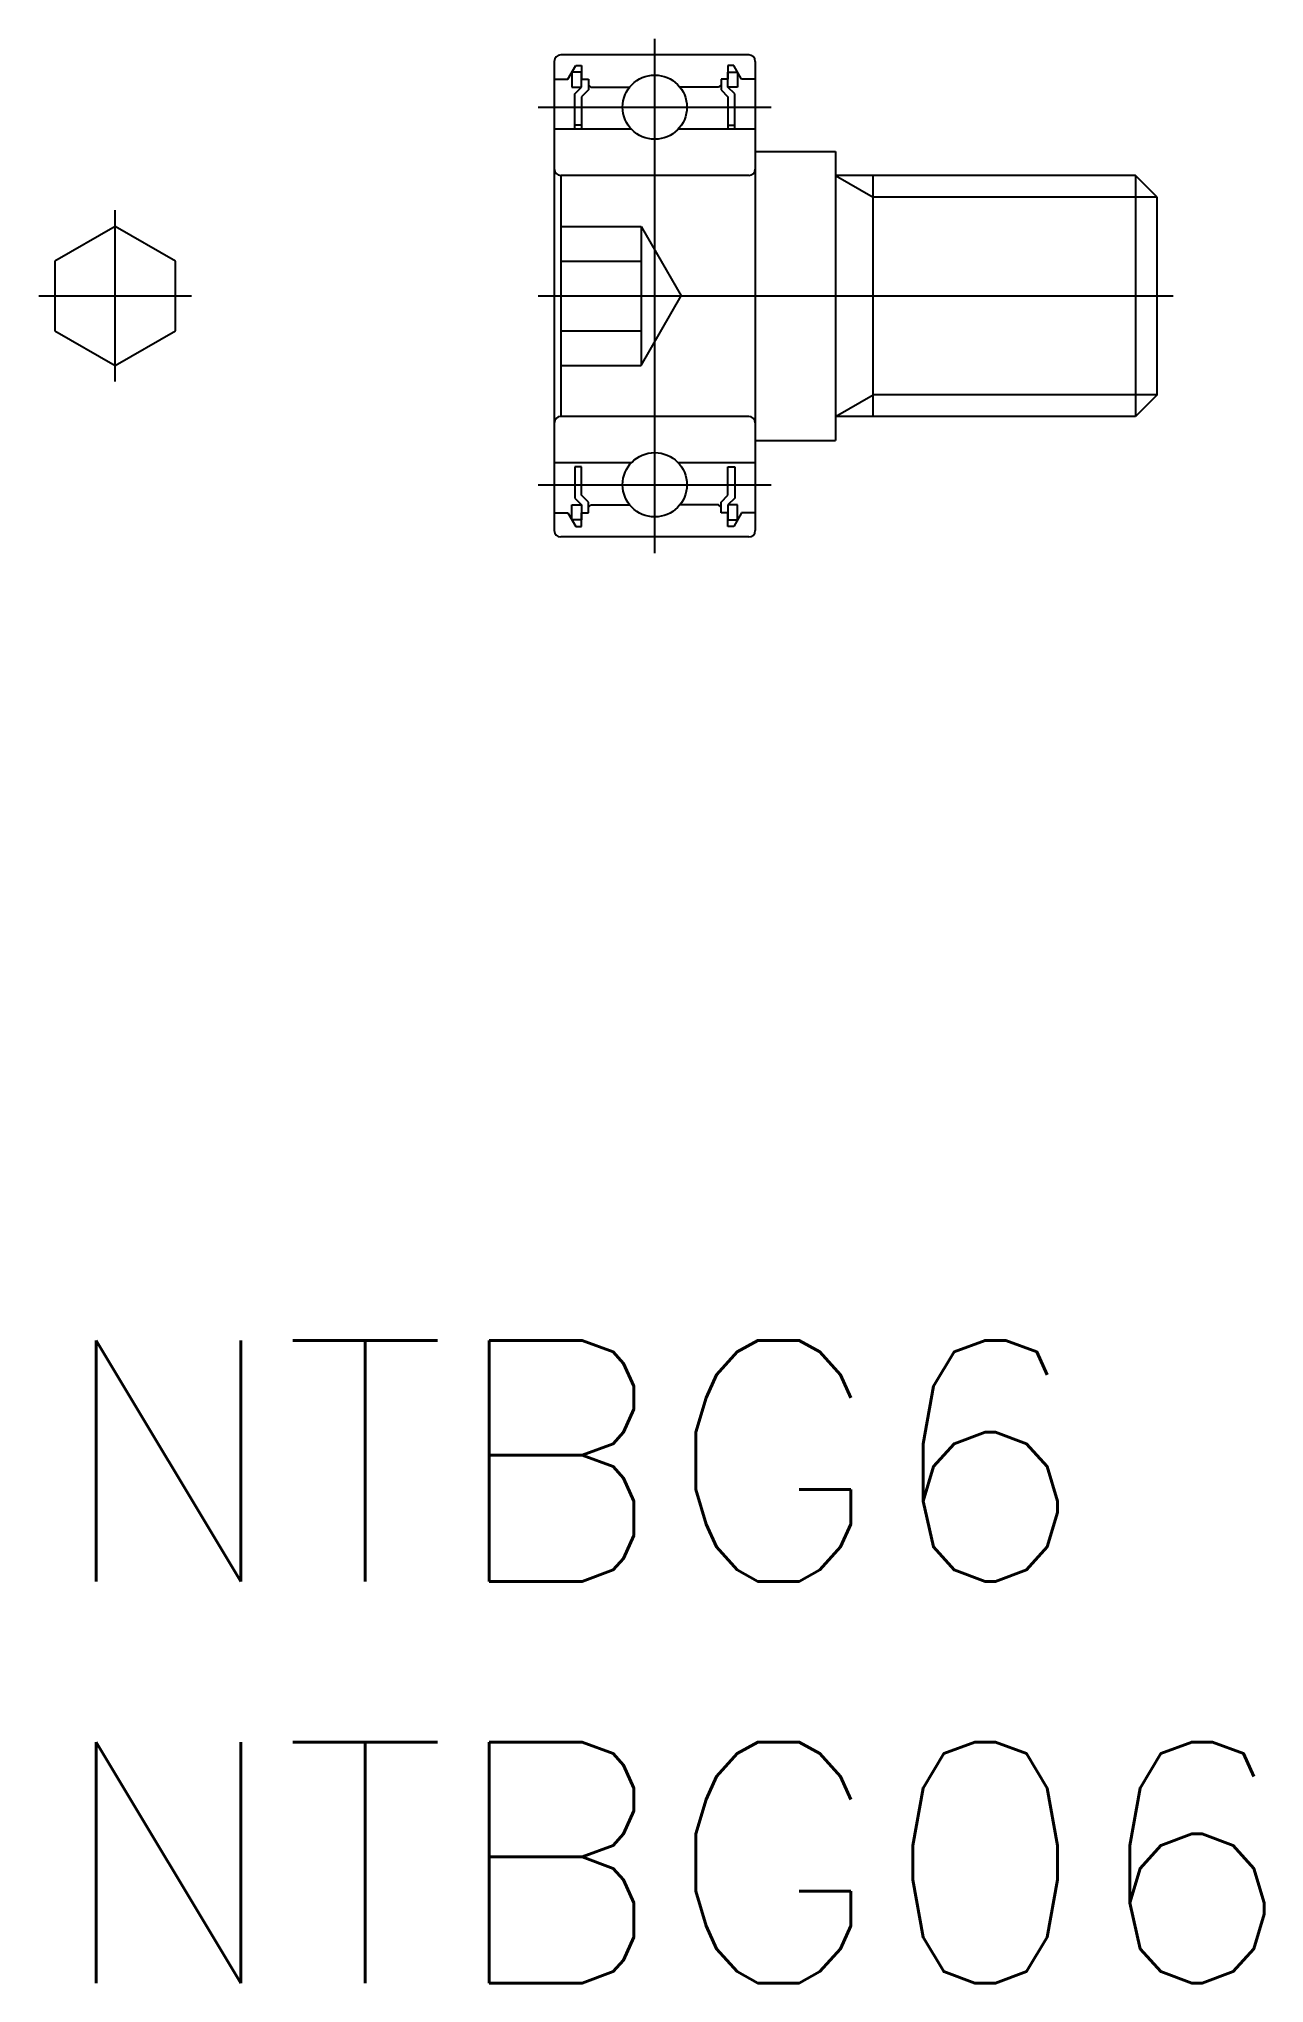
# Model space of a CAD drawing. Extents: x -0.2 to 15, y -8 to 16.2.
import ezdxf

# ---------------------------------------------------------------- set-up
doc = ezdxf.new("R2010")
doc.units = 0
doc.header["$LTSCALE"] = 0.5
doc.linetypes.add('CENTER', pattern=[50.8, 31.75, -6.35, 6.35, -6.35])
doc.linetypes.add('DASHED', pattern=[19.05, 12.7, -6.35])
for name, color, linetype in [('MSM_CENTER', 1, 'CENTER'), ('MSM_CONTINUOUS', 7, 'CONTINUOUS'), ('MSM_DASHED', 4, 'DASHED'), ('MSM_NARROW', 5, 'CONTINUOUS'), ('MSM_PART_NUMBER', 7, 'CONTINUOUS')]:
    doc.layers.add(name, color=color, linetype=linetype)
doc.styles.get("Standard").update_dxf_attribs({"font": 'txt.shx', "height": 3, "bigfont": 'bigfont.shx'})

# ---------------------------------------------------------------- blocks, each defined once
blk = doc.blocks.new('*U2')
at = {"layer": 'MSM_PART_NUMBER'}
blk.add_text('NTBG6', height=3, dxfattribs=at).set_placement((0, -3))
blk = doc.blocks.new('*U3')
at = {"layer": 'MSM_PART_NUMBER'}
blk.add_text('NTBG06', height=3, dxfattribs=at).set_placement((0, -8))

msp = doc.modelspace()

# ---------------------------------------------------------------- linework, layer by layer
at = {"layer": 'MSM_CENTER'}
for p, q in [((7.462, 9.8), (7.462, 16.2)), ((6.012, 15.35), (8.912, 15.35)), ((0.75, 11.934), (0.75, 14.066)), ((-0.2, 13), (1.7, 13)), ((6.012, 13), (13.912, 13)), ((6.012, 10.65), (8.912, 10.65))]:
    msp.add_line(p, q, dxfattribs=at)
at = {"layer": 'MSM_CONTINUOUS'}
for p, q in [((8.632, 16), (6.292, 16)), ((6.212, 15.92), (6.212, 10.08)), ((6.382, 15.7), (6.48, 15.87)), ((6.552, 15.785), (6.431, 15.785)), ((6.431, 15.785), (6.431, 15.6)), ((6.48, 15.87), (6.552, 15.87)), ((6.552, 15.87), (6.552, 15.7)), ((6.552, 15.6), (6.552, 15.785)), ((8.372, 15.87), (8.372, 15.7)), ((8.444, 15.87), (8.372, 15.87)), ((8.372, 15.6), (8.372, 15.785)), ((8.372, 15.785), (8.493, 15.785)), ((8.542, 15.7), (8.444, 15.87)), ((8.493, 15.785), (8.493, 15.6)), ((8.712, 15.92), (8.712, 10.08)), ((6.212, 15.7), (6.382, 15.7)), ((6.431, 15.6), (6.552, 15.6)), ((6.467, 15.515), (6.552, 15.6)), ((6.467, 15.075), (6.467, 15.515)), ((6.552, 15.7), (6.637, 15.7)), ((6.637, 15.565), (6.552, 15.48)), ((6.637, 15.7), (6.637, 15.565)), ((6.637, 15.63), (6.667, 15.6)), ((6.667, 15.6), (7.15, 15.6)), ((8.257, 15.6), (7.774, 15.6)), ((8.287, 15.63), (8.257, 15.6)), ((8.372, 15.7), (8.287, 15.7)), ((8.287, 15.7), (8.287, 15.565)), ((8.287, 15.565), (8.372, 15.48)), ((8.493, 15.6), (8.372, 15.6)), ((8.457, 15.515), (8.372, 15.6)), ((8.457, 15.075), (8.457, 15.515)), ((8.712, 15.7), (8.542, 15.7)), ((6.552, 15.48), (6.552, 15.075)), ((8.372, 15.48), (8.372, 15.075)), ((7.172, 15.075), (6.212, 15.075)), ((6.552, 15.127), (6.467, 15.127)), ((8.712, 15.075), (7.753, 15.075)), ((8.372, 15.127), (8.457, 15.127)), ((8.712, 14.8), (9.712, 14.8)), ((9.712, 14.8), (9.712, 11.2)), ((8.632, 14.5), (6.292, 14.5)), ((6.292, 14.5), (6.292, 11.5)), ((13.442, 14.5), (9.712, 14.5)), ((10.181, 11.5), (10.181, 14.5)), ((13.712, 14.229), (13.442, 14.5)), ((13.442, 14.5), (13.442, 11.5)), ((13.712, 11.771), (13.712, 14.229)), ((0.75, 13.866), (0, 13.433)), ((1.5, 13.433), (0.75, 13.866)), ((0, 13.433), (0, 12.567)), ((1.5, 12.567), (1.5, 13.433)), ((0, 12.567), (0.75, 12.134)), ((0.75, 12.134), (1.5, 12.567)), ((13.712, 11.771), (13.442, 11.5)), ((8.632, 11.5), (6.292, 11.5)), ((13.442, 11.5), (9.712, 11.5)), ((8.712, 11.2), (9.712, 11.2)), ((7.172, 10.925), (6.212, 10.925)), ((8.712, 10.925), (7.753, 10.925)), ((6.552, 10.873), (6.467, 10.873)), ((6.467, 10.873), (6.467, 10.485)), ((6.552, 10.52), (6.552, 10.873)), ((8.372, 10.52), (8.372, 10.873)), ((8.372, 10.873), (8.457, 10.873)), ((8.457, 10.873), (8.457, 10.485)), ((6.467, 10.485), (6.552, 10.4)), ((6.637, 10.435), (6.552, 10.52)), ((6.637, 10.3), (6.637, 10.435)), ((8.287, 10.435), (8.372, 10.52)), ((8.287, 10.3), (8.287, 10.435)), ((8.457, 10.485), (8.372, 10.4)), ((6.212, 10.3), (6.382, 10.3)), ((6.382, 10.3), (6.48, 10.13)), ((6.431, 10.215), (6.431, 10.4)), ((6.431, 10.4), (6.552, 10.4)), ((6.552, 10.215), (6.431, 10.215)), ((6.552, 10.4), (6.552, 10.215)), ((6.552, 10.13), (6.552, 10.3)), ((6.552, 10.3), (6.637, 10.3)), ((6.637, 10.37), (6.667, 10.4)), ((6.667, 10.4), (7.15, 10.4)), ((8.257, 10.4), (7.774, 10.4)), ((8.287, 10.37), (8.257, 10.4)), ((8.372, 10.3), (8.287, 10.3)), ((8.372, 10.4), (8.372, 10.215)), ((8.493, 10.4), (8.372, 10.4)), ((8.372, 10.13), (8.372, 10.3)), ((8.372, 10.215), (8.493, 10.215)), ((8.542, 10.3), (8.444, 10.13)), ((8.493, 10.215), (8.493, 10.4)), ((8.712, 10.3), (8.542, 10.3)), ((8.632, 10), (6.292, 10)), ((6.48, 10.13), (6.552, 10.13)), ((7.462, 10), (7.462, 10)), ((8.047, 10), (8.047, 10)), ((8.444, 10.13), (8.372, 10.13))]:
    msp.add_line(p, q, dxfattribs=at)
for centre in [(7.462, 15.35), (7.462, 10.65)]:
    msp.add_circle(centre, 0.4, dxfattribs=at)
for centre, start, end in [((6.292, 15.92), 90, 180), ((8.632, 15.92), 0, 90), ((6.292, 14.58), 180, 270), ((8.632, 14.58), 270, 0), ((6.292, 11.42), 90, 180), ((8.632, 11.42), 0, 90), ((6.292, 10.08), 180, 270), ((8.632, 10.08), 270, 0)]:
    msp.add_arc(centre, 0.08, start, end, dxfattribs=at)
at = {"layer": 'MSM_DASHED'}
for p, q in [((6.292, 13.866), (7.292, 13.866)), ((7.292, 13.866), (7.292, 12.134)), ((7.292, 13.866), (7.792, 13)), ((6.292, 13.433), (7.292, 13.433)), ((7.292, 12.134), (7.792, 13)), ((6.292, 12.567), (7.292, 12.567)), ((6.292, 12.134), (7.292, 12.134))]:
    msp.add_line(p, q, dxfattribs=at)
at = {"layer": 'MSM_NARROW'}
for p, q in [((9.712, 14.5), (10.181, 14.229)), ((13.712, 14.229), (10.181, 14.229)), ((9.712, 11.5), (10.181, 11.771)), ((13.712, 11.771), (10.181, 11.771))]:
    msp.add_line(p, q, dxfattribs=at)

# ---------------------------------------------------------------- block references
at = {"layer": 'MSM_CONTINUOUS'}
for name in ['*U2', '*U3']:
    msp.add_blockref(name, (0, 0), dxfattribs=at)

doc.saveas('drawing.dxf')
